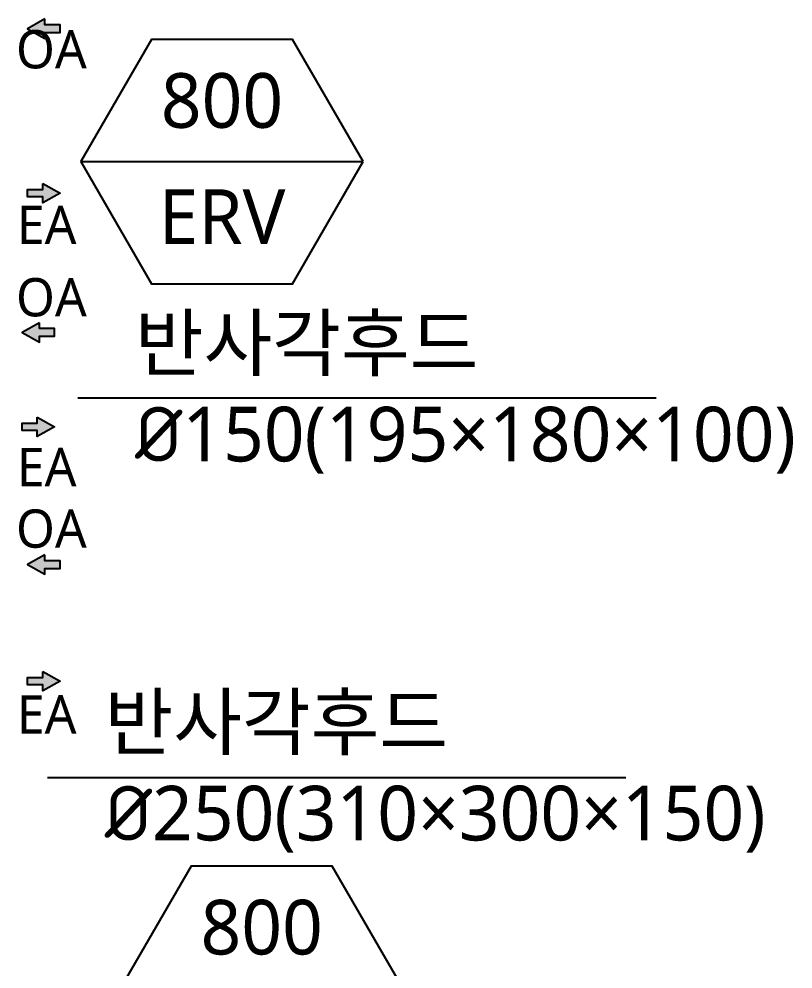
# Model space of a CAD drawing. Header units: millimetres. Extents: x 61566 to 667441, y 0 to 118800.
# Drawn here: x 449588 to 456660, y 49381 to 58068 of the extents above; entities that cross this region are included whole.
import ezdxf
from ezdxf.enums import TextEntityAlignment as Align

# ---------------------------------------------------------------- set-up
doc = ezdxf.new("R2010")
doc.units = ezdxf.units.MM
doc.header["$LTSCALE"] = 200
for name, color, linetype in [('LG-TEXT', 2, 'Continuous'), ('LG-장비번호', 7, 'Continuous'), ('TEXT', 3, 'Continuous')]:
    doc.layers.add(name, color=color, linetype=linetype)
doc.styles.add('LG전자', font='malgun.ttf')

# ---------------------------------------------------------------- blocks, each defined once
blk = doc.blocks.new('장비번호')
at = {"layer": 'LG-장비번호', "color": 0}
blk.add_line((-516, 0), (516, 0), dxfattribs=at)
blk.add_lwpolyline([(516, 0), (258, 446.8), (-258, 446.8), (-516, 0), (-258, -446.8), (258, -446.8)], close=True, dxfattribs=at)

msp = doc.modelspace()

# ---------------------------------------------------------------- hatches: boundary and pattern name
at = {"layer": 'TEXT'}
for color, points in [(5, [(449823.5, 58067.6), (449665.4, 57979.1), (449823.5, 57890.5), (449823.5, 57944.7), (449962.4, 57944.7), (449962.4, 58013.4), (449823.5, 58013.4)]), (5, [(449823.5, 58067.6), (449665.4, 57979.1), (449823.5, 57890.5), (449823.5, 57944.7), (449962.4, 57944.7), (449962.4, 58013.4), (449823.5, 58013.4)]), (1, [(449804.3, 56564.1), (449962.4, 56475.6), (449804.3, 56387.1), (449804.3, 56441.3), (449665.4, 56441.3), (449665.4, 56509.9), (449804.3, 56509.9)]), (1, [(449804.3, 56564.1), (449962.4, 56475.6), (449804.3, 56387.1), (449804.3, 56441.3), (449665.4, 56441.3), (449665.4, 56509.9), (449804.3, 56509.9)]), (5, [(449773.5, 55290.8), (449615.4, 55202.3), (449773.5, 55113.8), (449773.5, 55168), (449912.4, 55168), (449912.4, 55236.6), (449773.5, 55236.6)]), (5, [(449773.5, 55290.8), (449615.4, 55202.3), (449773.5, 55113.8), (449773.5, 55168), (449912.4, 55168), (449912.4, 55236.6), (449773.5, 55236.6)]), (1, [(449754.3, 54426.2), (449912.4, 54337.7), (449754.3, 54249.2), (449754.3, 54303.4), (449615.4, 54303.4), (449615.4, 54372.1), (449754.3, 54372.1)]), (1, [(449754.3, 54426.2), (449912.4, 54337.7), (449754.3, 54249.2), (449754.3, 54303.4), (449615.4, 54303.4), (449615.4, 54372.1), (449754.3, 54372.1)]), (5, [(449823.5, 53167.3), (449665.4, 53078.7), (449823.5, 52990.2), (449823.5, 53044.4), (449962.4, 53044.4), (449962.4, 53113.1), (449823.5, 53113.1)]), (5, [(449823.5, 53167.3), (449665.4, 53078.7), (449823.5, 52990.2), (449823.5, 53044.4), (449962.4, 53044.4), (449962.4, 53113.1), (449823.5, 53113.1)]), (1, [(449804.3, 52101.1), (449962.4, 52012.6), (449804.3, 51924.1), (449804.3, 51978.3), (449665.4, 51978.3), (449665.4, 52046.9), (449804.3, 52046.9)])]:
    msp.add_hatch(color=color, dxfattribs=at).paths.add_polyline_path(points)

# ---------------------------------------------------------------- linework, layer by layer
at = {"layer": 'LG-TEXT', "linetype": 'ByBlock', "lineweight": -2}
for p, q in [((450124.1, 54604.1), (450846.8, 54604.1)), ((449847.7, 51132.3), (450570.4, 51132.3))]:
    msp.add_line(p, q, dxfattribs=at)
at = {"layer": 'LG-TEXT', "color": 1, "linetype": 'ByBlock', "lineweight": -2}
for p, q in [((450846.8, 54604.1), (455409.4, 54604.1)), ((450570.4, 51132.3), (455132.9, 51132.3))]:
    msp.add_line(p, q, dxfattribs=at)
at = {"layer": 'TEXT', "color": 5}
for points in [[(449823.5, 58067.6), (449665.4, 57979.1), (449823.5, 57890.5), (449823.5, 57944.7), (449962.4, 57944.7), (449962.4, 58013.4), (449823.5, 58013.4), (449823.5, 58067.6)], [(449773.5, 55290.8), (449615.4, 55202.3), (449773.5, 55113.8), (449773.5, 55168), (449912.4, 55168), (449912.4, 55236.6), (449773.5, 55236.6), (449773.5, 55290.8)], [(449773.5, 55290.8), (449615.4, 55202.3), (449773.5, 55113.8), (449773.5, 55168), (449912.4, 55168), (449912.4, 55236.6), (449773.5, 55236.6), (449773.5, 55290.8)], [(449823.5, 53167.3), (449665.4, 53078.7), (449823.5, 52990.2), (449823.5, 53044.4), (449962.4, 53044.4), (449962.4, 53113.1), (449823.5, 53113.1), (449823.5, 53167.3)], [(449823.5, 53167.3), (449665.4, 53078.7), (449823.5, 52990.2), (449823.5, 53044.4), (449962.4, 53044.4), (449962.4, 53113.1), (449823.5, 53113.1), (449823.5, 53167.3)]]:
    msp.add_lwpolyline(points, dxfattribs=at)
at = {"layer": 'TEXT', "color": 1}
for points in [[(449804.3, 56564.1), (449962.4, 56475.6), (449804.3, 56387.1), (449804.3, 56441.3), (449665.4, 56441.3), (449665.4, 56509.9), (449804.3, 56509.9), (449804.3, 56564.1)], [(449804.3, 56564.1), (449962.4, 56475.6), (449804.3, 56387.1), (449804.3, 56441.3), (449665.4, 56441.3), (449665.4, 56509.9), (449804.3, 56509.9), (449804.3, 56564.1)], [(449754.3, 54426.2), (449912.4, 54337.7), (449754.3, 54249.2), (449754.3, 54303.4), (449615.4, 54303.4), (449615.4, 54372.1), (449754.3, 54372.1), (449754.3, 54426.2)], [(449754.3, 54426.2), (449912.4, 54337.7), (449754.3, 54249.2), (449754.3, 54303.4), (449615.4, 54303.4), (449615.4, 54372.1), (449754.3, 54372.1), (449754.3, 54426.2)], [(449804.3, 52101.1), (449962.4, 52012.6), (449804.3, 51924.1), (449804.3, 51978.3), (449665.4, 51978.3), (449665.4, 52046.9), (449804.3, 52046.9), (449804.3, 52101.1)]]:
    msp.add_lwpolyline(points, dxfattribs=at)

# ---------------------------------------------------------------- block references
at = {"layer": 'LG-장비번호', "color": 2, "xscale": 2.5, "yscale": 2.5, "zscale": 2.5}
for p in [(451442.6, 56763.8), (451805.3, 49204.6)]:
    msp.add_blockref('장비번호', p, dxfattribs=at)

# ---------------------------------------------------------------- texts
at = {"layer": 'LG-TEXT', "color": 2, "style": 'LG전자'}
for s, p in [('OA', (449559.9, 57790.8)), ('EA', (449568.3, 56184.6)), ('OA', (449559.9, 55523.2)), ('EA', (449568.3, 53970.5)), ('OA', (449559.9, 53407.7)), ('EA', (449568.3, 51708.6))]:
    msp.add_text(s, height=350, dxfattribs=at).set_placement(p, align=Align.MIDDLE_LEFT)
at = {"layer": 'LG-TEXT', "char_height": 500, "attachment_point": 1, "style": 'LG전자'}
for s, insert in [('반사각후드\\P{\\fISOCPEUR|b0|i0|c129|p34;%%C}150(195×180×100)', (450646.8, 55355.3)), ('반사각후드\\P{\\fISOCPEUR|b0|i0|c129|p34;%%C}250(310×300×150)', (450370.4, 51889.5))]:
    msp.add_mtext(s, dxfattribs=dict(at, insert=insert))
at = {"layer": 'LG-장비번호', "color": 2, "style": 'LG전자'}
for s, p in [('800', (451442.6, 57322.4)), ('ERV', (451442.6, 56260.4)), ('800', (451805.3, 49763.3))]:
    msp.add_text(s, height=500, dxfattribs=at).set_placement(p, align=Align.MIDDLE_CENTER)

doc.saveas('drawing.dxf')
